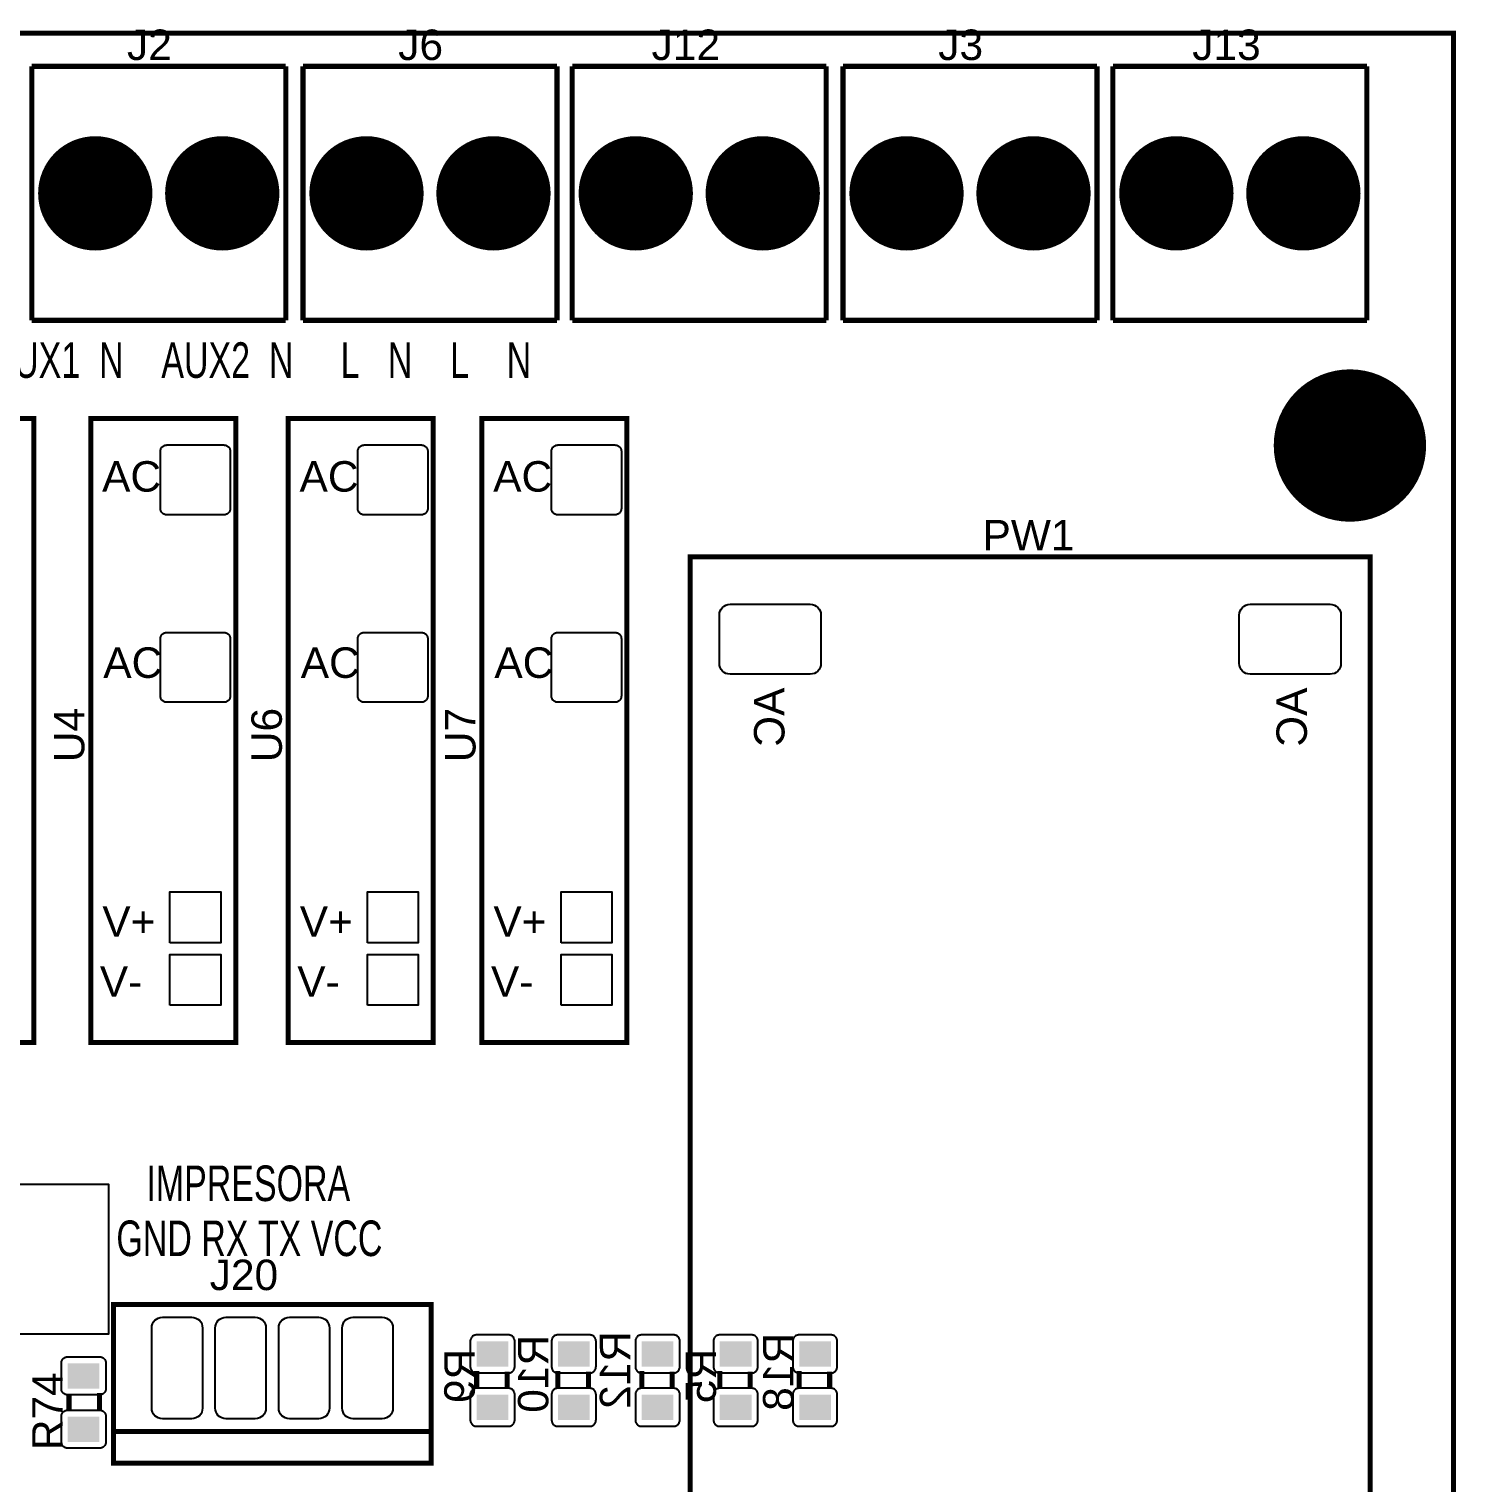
# Model space of a CAD drawing. Header units: inches. Extents: x -3.26 to 3.25, y -2.28 to 2.27.
# Drawn here: x 1.006 to 3.254, y -0.015 to 2.274 of the extents above; entities that cross this region are included whole.
import ezdxf

# ---------------------------------------------------------------- set-up
doc = ezdxf.new("R2010")
doc.units = ezdxf.units.IN
doc.layers.get('0').update_dxf_attribs({"linetype": 'CONTINUOUS'})

# ---------------------------------------------------------------- blocks, each defined once
blk = doc.blocks.new('RPAD')
blk.add_trace([(-0.5, -0.5), (-0.5, 0.5), (0.5, -0.5), (0.5, 0.5)])
blk = doc.blocks.new('EPAD')
at = {"const_width": 0.5}
blk.add_lwpolyline([(-0.25, 0, 1), (0.25, 0, 1)], format="xyb", close=True, dxfattribs=at)

msp = doc.modelspace()

# ---------------------------------------------------------------- linework, layer by layer
at = {"const_width": 0.008}
for points in [[(-3.255646, -2.275421), (3.249827, -2.275421), (3.249827, 2.267886), (-3.255646, 2.267886), (-3.255646, -2.275421)], [(-3.255646, -2.275421), (3.249827, -2.275421), (3.249827, 2.267886), (-3.255646, 2.267886), (-3.255646, -2.275421)], [(-3.255646, -2.275421), (3.249827, -2.275421), (3.249827, 2.267886), (-3.255646, 2.267886), (-3.255646, -2.275421)], [(1.010732, 2.215421), (1.010732, 1.815421)], [(1.010732, 2.215421), (1.410732, 2.215421)], [(1.010732, 2.215421), (1.010732, 1.815421)], [(1.010732, 2.215421), (1.410732, 2.215421)], [(1.010732, 2.215421), (1.010732, 1.815421)], [(1.010732, 2.215421), (1.410732, 2.215421)], [(1.410732, 2.215421), (1.410732, 1.815421)], [(1.410732, 2.215421), (1.410732, 1.815421)], [(1.410732, 2.215421), (1.410732, 1.815421)], [(1.437921, 2.215421), (1.437921, 1.815421)], [(1.437921, 2.215421), (1.837921, 2.215421)], [(1.437921, 2.215421), (1.437921, 1.815421)], [(1.437921, 2.215421), (1.837921, 2.215421)], [(1.437921, 2.215421), (1.437921, 1.815421)], [(1.437921, 2.215421), (1.837921, 2.215421)], [(1.837921, 2.215421), (1.837921, 1.815421)], [(1.837921, 2.215421), (1.837921, 1.815421)], [(1.837921, 2.215421), (1.837921, 1.815421)], [(1.862047, 2.215421), (1.862047, 1.815421)], [(1.862047, 2.215421), (2.262047, 2.215421)], [(1.862047, 2.215421), (1.862047, 1.815421)], [(1.862047, 2.215421), (2.262047, 2.215421)], [(1.862047, 2.215421), (1.862047, 1.815421)], [(1.862047, 2.215421), (2.262047, 2.215421)], [(2.262047, 2.215421), (2.262047, 1.815421)], [(2.262047, 2.215421), (2.262047, 1.815421)], [(2.262047, 2.215421), (2.262047, 1.815421)], [(2.288488, 2.215421), (2.288488, 1.815421)], [(2.288488, 2.215421), (2.688488, 2.215421)], [(2.288488, 2.215421), (2.288488, 1.815421)], [(2.288488, 2.215421), (2.688488, 2.215421)], [(2.288488, 2.215421), (2.288488, 1.815421)], [(2.288488, 2.215421), (2.688488, 2.215421)], [(2.688488, 2.215421), (2.688488, 1.815421)], [(2.688488, 2.215421), (2.688488, 1.815421)], [(2.688488, 2.215421), (2.688488, 1.815421)], [(2.713551, 2.215421), (2.713551, 1.815421)], [(2.713551, 2.215421), (3.113551, 2.215421)], [(2.713551, 2.215421), (2.713551, 1.815421)], [(2.713551, 2.215421), (3.113551, 2.215421)], [(2.713551, 2.215421), (2.713551, 1.815421)], [(2.713551, 2.215421), (3.113551, 2.215421)], [(3.113551, 2.215421), (3.113551, 1.815421)], [(3.113551, 2.215421), (3.113551, 1.815421)], [(3.113551, 2.215421), (3.113551, 1.815421)], [(1.010732, 1.815421), (1.410732, 1.815421)], [(1.010732, 1.815421), (1.410732, 1.815421)], [(1.010732, 1.815421), (1.410732, 1.815421)], [(1.437921, 1.815421), (1.837921, 1.815421)], [(1.437921, 1.815421), (1.837921, 1.815421)], [(1.437921, 1.815421), (1.837921, 1.815421)], [(1.862047, 1.815421), (2.262047, 1.815421)], [(1.862047, 1.815421), (2.262047, 1.815421)], [(1.862047, 1.815421), (2.262047, 1.815421)], [(2.288488, 1.815421), (2.688488, 1.815421)], [(2.288488, 1.815421), (2.688488, 1.815421)], [(2.288488, 1.815421), (2.688488, 1.815421)], [(2.713551, 1.815421), (3.113551, 1.815421)], [(2.713551, 1.815421), (3.113551, 1.815421)], [(2.713551, 1.815421), (3.113551, 1.815421)], [(0.785598, 0.678343), (1.013945, 0.678343), (1.013945, 1.660909), (0.785598, 1.660909), (0.785598, 0.678343)], [(0.785598, 0.678343), (1.013945, 0.678343), (1.013945, 1.660909), (0.785598, 1.660909), (0.785598, 0.678343)], [(0.785598, 0.678343), (1.013945, 0.678343), (1.013945, 1.660909), (0.785598, 1.660909), (0.785598, 0.678343)], [(1.103598, 0.678343), (1.331945, 0.678343), (1.331945, 1.660909), (1.103598, 1.660909), (1.103598, 0.678343)], [(1.103598, 0.678343), (1.331945, 0.678343), (1.331945, 1.660909), (1.103598, 1.660909), (1.103598, 0.678343)], [(1.103598, 0.678343), (1.331945, 0.678343), (1.331945, 1.660909), (1.103598, 1.660909), (1.103598, 0.678343)], [(1.414598, 0.678343), (1.642945, 0.678343), (1.642945, 1.660909), (1.414598, 1.660909), (1.414598, 0.678343)], [(1.414598, 0.678343), (1.642945, 0.678343), (1.642945, 1.660909), (1.414598, 1.660909), (1.414598, 0.678343)], [(1.414598, 0.678343), (1.642945, 0.678343), (1.642945, 1.660909), (1.414598, 1.660909), (1.414598, 0.678343)], [(1.719598, 0.678343), (1.947945, 0.678343), (1.947945, 1.660909), (1.719598, 1.660909), (1.719598, 0.678343)], [(1.719598, 0.678343), (1.947945, 0.678343), (1.947945, 1.660909), (1.719598, 1.660909), (1.719598, 0.678343)], [(1.719598, 0.678343), (1.947945, 0.678343), (1.947945, 1.660909), (1.719598, 1.660909), (1.719598, 0.678343)], [(2.047787, -0.619854), (3.118654, -0.619854), (3.118654, 1.443138), (2.047787, 1.443138), (2.047787, -0.619854)], [(2.047787, -0.619854), (3.118654, -0.619854), (3.118654, 1.443138), (2.047787, 1.443138), (2.047787, -0.619854)], [(2.047787, -0.619854), (3.118654, -0.619854), (3.118654, 1.443138), (2.047787, 1.443138), (2.047787, -0.619854)], [(1.13963, 0.015524), (1.63963, 0.015524), (1.63963, 0.265524), (1.13963, 0.265524), (1.13963, 0.015524)], [(1.13963, 0.015524), (1.63963, 0.015524), (1.63963, 0.265524), (1.13963, 0.265524), (1.13963, 0.015524)], [(1.13963, 0.015524), (1.63963, 0.015524), (1.63963, 0.265524), (1.13963, 0.265524), (1.13963, 0.015524)], [(1.711417, 0.132701), (1.711417, 0.160701)], [(1.711417, 0.132701), (1.711417, 0.160701)], [(1.711417, 0.132701), (1.711417, 0.160701)], [(1.759417, 0.132701), (1.759417, 0.159701)], [(1.759417, 0.132701), (1.759417, 0.159701)], [(1.759417, 0.132701), (1.759417, 0.159701)], [(1.839417, 0.132701), (1.839417, 0.160701)], [(1.839417, 0.132701), (1.839417, 0.160701)], [(1.839417, 0.132701), (1.839417, 0.160701)], [(1.887417, 0.132701), (1.887417, 0.159701)], [(1.887417, 0.132701), (1.887417, 0.159701)], [(1.887417, 0.132701), (1.887417, 0.159701)], [(1.971417, 0.132701), (1.971417, 0.160701)], [(1.971417, 0.132701), (1.971417, 0.160701)], [(1.971417, 0.132701), (1.971417, 0.160701)], [(2.019417, 0.132701), (2.019417, 0.159701)], [(2.019417, 0.132701), (2.019417, 0.159701)], [(2.019417, 0.132701), (2.019417, 0.159701)], [(2.094417, 0.132701), (2.094417, 0.160701)], [(2.094417, 0.132701), (2.094417, 0.160701)], [(2.094417, 0.132701), (2.094417, 0.160701)], [(2.142417, 0.132701), (2.142417, 0.159701)], [(2.142417, 0.132701), (2.142417, 0.159701)], [(2.142417, 0.132701), (2.142417, 0.159701)], [(2.219417, 0.132701), (2.219417, 0.160701)], [(2.219417, 0.132701), (2.219417, 0.160701)], [(2.219417, 0.132701), (2.219417, 0.160701)], [(2.267417, 0.132701), (2.267417, 0.159701)], [(2.267417, 0.132701), (2.267417, 0.159701)], [(2.267417, 0.132701), (2.267417, 0.159701)], [(1.06937, 0.098142), (1.06937, 0.125142)], [(1.06937, 0.098142), (1.06937, 0.125142)], [(1.06937, 0.098142), (1.06937, 0.125142)], [(1.11737, 0.098142), (1.11737, 0.126142)], [(1.11737, 0.098142), (1.11737, 0.126142)], [(1.11737, 0.098142), (1.11737, 0.126142)], [(1.63963, 0.065524), (1.13963, 0.065524)], [(1.63963, 0.065524), (1.13963, 0.065524)], [(1.63963, 0.065524), (1.13963, 0.065524)]]:
    msp.add_lwpolyline(points, dxfattribs=at)
for points in [[(1.213339, 1.519169), (1.213339, 1.609169), (1.213389, 1.610209), (1.213537, 1.611214), (1.21378, 1.612181), (1.21411, 1.613105), (1.214525, 1.613981), (1.21502, 1.614805), (1.215589, 1.615573), (1.216229, 1.616279), (1.216935, 1.616919), (1.217703, 1.617488), (1.218527, 1.617983), (1.219403, 1.618398), (1.220327, 1.618728), (1.221294, 1.61897), (1.222299, 1.619119), (1.223339, 1.619169), (1.313339, 1.619169), (1.314378, 1.619119), (1.315383, 1.61897), (1.31635, 1.618728), (1.317274, 1.618398), (1.31815, 1.617983), (1.318974, 1.617488), (1.319742, 1.616919), (1.320448, 1.616279), (1.321088, 1.615573), (1.321657, 1.614805), (1.322152, 1.613981), (1.322567, 1.613105), (1.322898, 1.612181), (1.32314, 1.611214), (1.323288, 1.610209), (1.323339, 1.609169), (1.323339, 1.519169), (1.323288, 1.51813), (1.32314, 1.517125), (1.322898, 1.516158), (1.322567, 1.515234), (1.322152, 1.514357), (1.321657, 1.513533), (1.321088, 1.512766), (1.320448, 1.51206), (1.319742, 1.51142), (1.318974, 1.51085), (1.31815, 1.510356), (1.317274, 1.509941), (1.31635, 1.50961), (1.315383, 1.509368), (1.314378, 1.50922), (1.313339, 1.509169), (1.223339, 1.509169), (1.222299, 1.50922), (1.221294, 1.509368), (1.220327, 1.50961), (1.219403, 1.509941), (1.218527, 1.510356), (1.217703, 1.51085), (1.216935, 1.51142), (1.216229, 1.51206), (1.215589, 1.512766), (1.21502, 1.513533), (1.214525, 1.514357), (1.21411, 1.515234), (1.21378, 1.516158), (1.213537, 1.517125), (1.213389, 1.51813), (1.213339, 1.519169)], [(1.524339, 1.519169), (1.524339, 1.609169), (1.524389, 1.610209), (1.524537, 1.611214), (1.52478, 1.612181), (1.52511, 1.613105), (1.525525, 1.613981), (1.52602, 1.614805), (1.526589, 1.615573), (1.527229, 1.616279), (1.527935, 1.616919), (1.528703, 1.617488), (1.529527, 1.617983), (1.530403, 1.618398), (1.531327, 1.618728), (1.532294, 1.61897), (1.533299, 1.619119), (1.534339, 1.619169), (1.624339, 1.619169), (1.625378, 1.619119), (1.626383, 1.61897), (1.62735, 1.618728), (1.628274, 1.618398), (1.62915, 1.617983), (1.629974, 1.617488), (1.630742, 1.616919), (1.631448, 1.616279), (1.632088, 1.615573), (1.632657, 1.614805), (1.633152, 1.613981), (1.633567, 1.613105), (1.633898, 1.612181), (1.63414, 1.611214), (1.634288, 1.610209), (1.634339, 1.609169), (1.634339, 1.519169), (1.634288, 1.51813), (1.63414, 1.517125), (1.633898, 1.516158), (1.633567, 1.515234), (1.633152, 1.514357), (1.632657, 1.513533), (1.632088, 1.512766), (1.631448, 1.51206), (1.630742, 1.51142), (1.629974, 1.51085), (1.62915, 1.510356), (1.628274, 1.509941), (1.62735, 1.50961), (1.626383, 1.509368), (1.625378, 1.50922), (1.624339, 1.509169), (1.534339, 1.509169), (1.533299, 1.50922), (1.532294, 1.509368), (1.531327, 1.50961), (1.530403, 1.509941), (1.529527, 1.510356), (1.528703, 1.51085), (1.527935, 1.51142), (1.527229, 1.51206), (1.526589, 1.512766), (1.52602, 1.513533), (1.525525, 1.514357), (1.52511, 1.515234), (1.52478, 1.516158), (1.524537, 1.517125), (1.524389, 1.51813), (1.524339, 1.519169)], [(1.829339, 1.519169), (1.829339, 1.609169), (1.829389, 1.610209), (1.829537, 1.611214), (1.82978, 1.612181), (1.83011, 1.613105), (1.830525, 1.613981), (1.83102, 1.614805), (1.831589, 1.615573), (1.832229, 1.616279), (1.832935, 1.616919), (1.833703, 1.617488), (1.834527, 1.617983), (1.835403, 1.618398), (1.836327, 1.618728), (1.837294, 1.61897), (1.838299, 1.619119), (1.839339, 1.619169), (1.929339, 1.619169), (1.930378, 1.619119), (1.931383, 1.61897), (1.93235, 1.618728), (1.933274, 1.618398), (1.93415, 1.617983), (1.934974, 1.617488), (1.935742, 1.616919), (1.936448, 1.616279), (1.937088, 1.615573), (1.937657, 1.614805), (1.938152, 1.613981), (1.938567, 1.613105), (1.938898, 1.612181), (1.93914, 1.611214), (1.939288, 1.610209), (1.939339, 1.609169), (1.939339, 1.519169), (1.939288, 1.51813), (1.93914, 1.517125), (1.938898, 1.516158), (1.938567, 1.515234), (1.938152, 1.514357), (1.937657, 1.513533), (1.937088, 1.512766), (1.936448, 1.51206), (1.935742, 1.51142), (1.934974, 1.51085), (1.93415, 1.510356), (1.933274, 1.509941), (1.93235, 1.50961), (1.931383, 1.509368), (1.930378, 1.50922), (1.929339, 1.509169), (1.839339, 1.509169), (1.838299, 1.50922), (1.837294, 1.509368), (1.836327, 1.50961), (1.835403, 1.509941), (1.834527, 1.510356), (1.833703, 1.51085), (1.832935, 1.51142), (1.832229, 1.51206), (1.831589, 1.512766), (1.83102, 1.513533), (1.830525, 1.514357), (1.83011, 1.515234), (1.82978, 1.516158), (1.829537, 1.517125), (1.829389, 1.51813), (1.829339, 1.519169)], [(2.093772, 1.275217), (2.093772, 1.351217), (2.09411, 1.354693), (2.095083, 1.357907), (2.096629, 1.360798), (2.098686, 1.363302), (2.101191, 1.365359), (2.104081, 1.366905), (2.107296, 1.367878), (2.110772, 1.368217), (2.236772, 1.368217), (2.240248, 1.367878), (2.243462, 1.366905), (2.246353, 1.365359), (2.248857, 1.363302), (2.250914, 1.360798), (2.25246, 1.357907), (2.253433, 1.354693), (2.253772, 1.351217), (2.253772, 1.275217), (2.253433, 1.271741), (2.25246, 1.268526), (2.250914, 1.265635), (2.248857, 1.263131), (2.246353, 1.261074), (2.243462, 1.259528), (2.240248, 1.258555), (2.236772, 1.258217), (2.110772, 1.258217), (2.107296, 1.258555), (2.104081, 1.259528), (2.101191, 1.261074), (2.098686, 1.263131), (2.096629, 1.265635), (2.095083, 1.268526), (2.09411, 1.271741), (2.093772, 1.275217)], [(2.912669, 1.275217), (2.912669, 1.351217), (2.913007, 1.354693), (2.913981, 1.357907), (2.915527, 1.360798), (2.917583, 1.363302), (2.920088, 1.365359), (2.922979, 1.366905), (2.926193, 1.367878), (2.929669, 1.368217), (3.055669, 1.368217), (3.059145, 1.367878), (3.062359, 1.366905), (3.06525, 1.365359), (3.067755, 1.363302), (3.069812, 1.360798), (3.071358, 1.357907), (3.072331, 1.354693), (3.072669, 1.351217), (3.072669, 1.275217), (3.072331, 1.271741), (3.071358, 1.268526), (3.069812, 1.265635), (3.067755, 1.263131), (3.06525, 1.261074), (3.062359, 1.259528), (3.059145, 1.258555), (3.055669, 1.258217), (2.929669, 1.258217), (2.926193, 1.258555), (2.922979, 1.259528), (2.920088, 1.261074), (2.917583, 1.263131), (2.915527, 1.265635), (2.913981, 1.268526), (2.913007, 1.271741), (2.912669, 1.275217)], [(1.213339, 1.223894), (1.213339, 1.313894), (1.213389, 1.314933), (1.213537, 1.315938), (1.21378, 1.316905), (1.21411, 1.317829), (1.214525, 1.318706), (1.21502, 1.31953), (1.215589, 1.320297), (1.216229, 1.321003), (1.216935, 1.321643), (1.217703, 1.322213), (1.218527, 1.322707), (1.219403, 1.323122), (1.220327, 1.323453), (1.221294, 1.323695), (1.222299, 1.323843), (1.223339, 1.323894), (1.313339, 1.323894), (1.314378, 1.323843), (1.315383, 1.323695), (1.31635, 1.323453), (1.317274, 1.323122), (1.31815, 1.322707), (1.318974, 1.322213), (1.319742, 1.321643), (1.320448, 1.321003), (1.321088, 1.320297), (1.321657, 1.31953), (1.322152, 1.318706), (1.322567, 1.317829), (1.322898, 1.316905), (1.32314, 1.315938), (1.323288, 1.314933), (1.323339, 1.313894), (1.323339, 1.223894), (1.323288, 1.222854), (1.32314, 1.221849), (1.322898, 1.220882), (1.322567, 1.219958), (1.322152, 1.219082), (1.321657, 1.218258), (1.321088, 1.21749), (1.320448, 1.216784), (1.319742, 1.216144), (1.318974, 1.215575), (1.31815, 1.21508), (1.317274, 1.214665), (1.31635, 1.214335), (1.315383, 1.214093), (1.314378, 1.213944), (1.313339, 1.213894), (1.223339, 1.213894), (1.222299, 1.213944), (1.221294, 1.214093), (1.220327, 1.214335), (1.219403, 1.214665), (1.218527, 1.21508), (1.217703, 1.215575), (1.216935, 1.216144), (1.216229, 1.216784), (1.215589, 1.21749), (1.21502, 1.218258), (1.214525, 1.219082), (1.21411, 1.219958), (1.21378, 1.220882), (1.213537, 1.221849), (1.213389, 1.222854), (1.213339, 1.223894)], [(1.524339, 1.223894), (1.524339, 1.313894), (1.524389, 1.314933), (1.524537, 1.315938), (1.52478, 1.316905), (1.52511, 1.317829), (1.525525, 1.318706), (1.52602, 1.31953), (1.526589, 1.320297), (1.527229, 1.321003), (1.527935, 1.321643), (1.528703, 1.322213), (1.529527, 1.322707), (1.530403, 1.323122), (1.531327, 1.323453), (1.532294, 1.323695), (1.533299, 1.323843), (1.534339, 1.323894), (1.624339, 1.323894), (1.625378, 1.323843), (1.626383, 1.323695), (1.62735, 1.323453), (1.628274, 1.323122), (1.62915, 1.322707), (1.629974, 1.322213), (1.630742, 1.321643), (1.631448, 1.321003), (1.632088, 1.320297), (1.632657, 1.31953), (1.633152, 1.318706), (1.633567, 1.317829), (1.633898, 1.316905), (1.63414, 1.315938), (1.634288, 1.314933), (1.634339, 1.313894), (1.634339, 1.223894), (1.634288, 1.222854), (1.63414, 1.221849), (1.633898, 1.220882), (1.633567, 1.219958), (1.633152, 1.219082), (1.632657, 1.218258), (1.632088, 1.21749), (1.631448, 1.216784), (1.630742, 1.216144), (1.629974, 1.215575), (1.62915, 1.21508), (1.628274, 1.214665), (1.62735, 1.214335), (1.626383, 1.214093), (1.625378, 1.213944), (1.624339, 1.213894), (1.534339, 1.213894), (1.533299, 1.213944), (1.532294, 1.214093), (1.531327, 1.214335), (1.530403, 1.214665), (1.529527, 1.21508), (1.528703, 1.215575), (1.527935, 1.216144), (1.527229, 1.216784), (1.526589, 1.21749), (1.52602, 1.218258), (1.525525, 1.219082), (1.52511, 1.219958), (1.52478, 1.220882), (1.524537, 1.221849), (1.524389, 1.222854), (1.524339, 1.223894)], [(1.829339, 1.223894), (1.829339, 1.313894), (1.829389, 1.314933), (1.829537, 1.315938), (1.82978, 1.316905), (1.83011, 1.317829), (1.830525, 1.318706), (1.83102, 1.31953), (1.831589, 1.320297), (1.832229, 1.321003), (1.832935, 1.321643), (1.833703, 1.322213), (1.834527, 1.322707), (1.835403, 1.323122), (1.836327, 1.323453), (1.837294, 1.323695), (1.838299, 1.323843), (1.839339, 1.323894), (1.929339, 1.323894), (1.930378, 1.323843), (1.931383, 1.323695), (1.93235, 1.323453), (1.933274, 1.323122), (1.93415, 1.322707), (1.934974, 1.322213), (1.935742, 1.321643), (1.936448, 1.321003), (1.937088, 1.320297), (1.937657, 1.31953), (1.938152, 1.318706), (1.938567, 1.317829), (1.938898, 1.316905), (1.93914, 1.315938), (1.939288, 1.314933), (1.939339, 1.313894), (1.939339, 1.223894), (1.939288, 1.222854), (1.93914, 1.221849), (1.938898, 1.220882), (1.938567, 1.219958), (1.938152, 1.219082), (1.937657, 1.218258), (1.937088, 1.21749), (1.936448, 1.216784), (1.935742, 1.216144), (1.934974, 1.215575), (1.93415, 1.21508), (1.933274, 1.214665), (1.93235, 1.214335), (1.931383, 1.214093), (1.930378, 1.213944), (1.929339, 1.213894), (1.839339, 1.213894), (1.838299, 1.213944), (1.837294, 1.214093), (1.836327, 1.214335), (1.835403, 1.214665), (1.834527, 1.21508), (1.833703, 1.215575), (1.832935, 1.216144), (1.832229, 1.216784), (1.831589, 1.21749), (1.83102, 1.218258), (1.830525, 1.219082), (1.83011, 1.219958), (1.82978, 1.220882), (1.829537, 1.221849), (1.829389, 1.222854), (1.829339, 1.223894)], [(1.228339, 0.835193), (1.228339, 0.915193), (1.308339, 0.915193), (1.308339, 0.835193), (1.228339, 0.835193)], [(1.539339, 0.835193), (1.539339, 0.915193), (1.619339, 0.915193), (1.619339, 0.835193), (1.539339, 0.835193)], [(1.844339, 0.835193), (1.844339, 0.915193), (1.924339, 0.915193), (1.924339, 0.835193), (1.844339, 0.835193)], [(1.228339, 0.736768), (1.228339, 0.816768), (1.308339, 0.816768), (1.308339, 0.736768), (1.228339, 0.736768)], [(1.539339, 0.736768), (1.539339, 0.816768), (1.619339, 0.816768), (1.619339, 0.736768), (1.539339, 0.736768)], [(1.844339, 0.736768), (1.844339, 0.816768), (1.924339, 0.816768), (1.924339, 0.736768), (1.844339, 0.736768)], [(1.26263, 0.085524), (1.21663, 0.085524), (1.213154, 0.085862), (1.20994, 0.086835), (1.207049, 0.088381), (1.204544, 0.090438), (1.202487, 0.092943), (1.200941, 0.095833), (1.199968, 0.099048), (1.19963, 0.102524), (1.19963, 0.228524), (1.199968, 0.232), (1.200941, 0.235214), (1.202487, 0.238105), (1.204544, 0.240609), (1.207049, 0.242666), (1.20994, 0.244212), (1.213154, 0.245185), (1.21663, 0.245524), (1.26263, 0.245524), (1.266106, 0.245185), (1.26932, 0.244212), (1.272211, 0.242666), (1.274716, 0.240609), (1.276772, 0.238105), (1.278319, 0.235214), (1.279292, 0.232), (1.27963, 0.228524), (1.27963, 0.102524), (1.279292, 0.099048), (1.278319, 0.095833), (1.276772, 0.092943), (1.274716, 0.090438), (1.272211, 0.088381), (1.26932, 0.086835), (1.266106, 0.085862), (1.26263, 0.085524)], [(1.36263, 0.085524), (1.31663, 0.085524), (1.313154, 0.085862), (1.30994, 0.086835), (1.307049, 0.088381), (1.304544, 0.090438), (1.302487, 0.092943), (1.300941, 0.095833), (1.299968, 0.099048), (1.29963, 0.102524), (1.29963, 0.228524), (1.299968, 0.232), (1.300941, 0.235214), (1.302487, 0.238105), (1.304544, 0.240609), (1.307049, 0.242666), (1.30994, 0.244212), (1.313154, 0.245185), (1.31663, 0.245524), (1.36263, 0.245524), (1.366106, 0.245185), (1.36932, 0.244212), (1.372211, 0.242666), (1.374716, 0.240609), (1.376772, 0.238105), (1.378319, 0.235214), (1.379292, 0.232), (1.37963, 0.228524), (1.37963, 0.102524), (1.379292, 0.099048), (1.378319, 0.095833), (1.376772, 0.092943), (1.374716, 0.090438), (1.372211, 0.088381), (1.36932, 0.086835), (1.366106, 0.085862), (1.36263, 0.085524)], [(1.46263, 0.085524), (1.41663, 0.085524), (1.413154, 0.085862), (1.40994, 0.086835), (1.407049, 0.088381), (1.404544, 0.090438), (1.402487, 0.092943), (1.400941, 0.095833), (1.399968, 0.099048), (1.39963, 0.102524), (1.39963, 0.228524), (1.399968, 0.232), (1.400941, 0.235214), (1.402487, 0.238105), (1.404544, 0.240609), (1.407049, 0.242666), (1.40994, 0.244212), (1.413154, 0.245185), (1.41663, 0.245524), (1.46263, 0.245524), (1.466106, 0.245185), (1.46932, 0.244212), (1.472211, 0.242666), (1.474716, 0.240609), (1.476772, 0.238105), (1.478319, 0.235214), (1.479292, 0.232), (1.47963, 0.228524), (1.47963, 0.102524), (1.479292, 0.099048), (1.478319, 0.095833), (1.476772, 0.092943), (1.474716, 0.090438), (1.472211, 0.088381), (1.46932, 0.086835), (1.466106, 0.085862), (1.46263, 0.085524)], [(1.56263, 0.085524), (1.51663, 0.085524), (1.513154, 0.085862), (1.50994, 0.086835), (1.507049, 0.088381), (1.504544, 0.090438), (1.502487, 0.092943), (1.500941, 0.095833), (1.499968, 0.099048), (1.49963, 0.102524), (1.49963, 0.228524), (1.499968, 0.232), (1.500941, 0.235214), (1.502487, 0.238105), (1.504544, 0.240609), (1.507049, 0.242666), (1.50994, 0.244212), (1.513154, 0.245185), (1.51663, 0.245524), (1.56263, 0.245524), (1.566106, 0.245185), (1.56932, 0.244212), (1.572211, 0.242666), (1.574716, 0.240609), (1.576772, 0.238105), (1.578319, 0.235214), (1.579292, 0.232), (1.57963, 0.228524), (1.57963, 0.102524), (1.579292, 0.099048), (1.578319, 0.095833), (1.576772, 0.092943), (1.574716, 0.090438), (1.572211, 0.088381), (1.56932, 0.086835), (1.566106, 0.085862), (1.56263, 0.085524)], [(1.771417, 0.167701), (1.771417, 0.207701), (1.771367, 0.20874), (1.771219, 0.209745), (1.770976, 0.210712), (1.770646, 0.211636), (1.770231, 0.212513), (1.769736, 0.213337), (1.769167, 0.214104), (1.768527, 0.21481), (1.76782, 0.21545), (1.767053, 0.21602), (1.766229, 0.216514), (1.765353, 0.216929), (1.764429, 0.21726), (1.763462, 0.217502), (1.762457, 0.21765), (1.761417, 0.217701), (1.711417, 0.217701), (1.710378, 0.21765), (1.709373, 0.217502), (1.708406, 0.21726), (1.707482, 0.216929), (1.706606, 0.216514), (1.705781, 0.21602), (1.705014, 0.21545), (1.704308, 0.21481), (1.703668, 0.214104), (1.703098, 0.213337), (1.702604, 0.212513), (1.702189, 0.211636), (1.701858, 0.210712), (1.701616, 0.209745), (1.701468, 0.20874), (1.701417, 0.207701), (1.701417, 0.167701), (1.701468, 0.166661), (1.701616, 0.165656), (1.701858, 0.164689), (1.702189, 0.163765), (1.702604, 0.162889), (1.703098, 0.162065), (1.703668, 0.161297), (1.704308, 0.160591), (1.705014, 0.159951), (1.705781, 0.159382), (1.706606, 0.158887), (1.707482, 0.158472), (1.708406, 0.158142), (1.709373, 0.1579), (1.710378, 0.157751), (1.711417, 0.157701), (1.761417, 0.157701), (1.762457, 0.157751), (1.763462, 0.1579), (1.764429, 0.158142), (1.765353, 0.158472), (1.766229, 0.158887), (1.767053, 0.159382), (1.76782, 0.159951), (1.768527, 0.160591), (1.769167, 0.161297), (1.769736, 0.162065), (1.770231, 0.162889), (1.770646, 0.163765), (1.770976, 0.164689), (1.771219, 0.165656), (1.771367, 0.166661), (1.771417, 0.167701)], [(1.899417, 0.167701), (1.899417, 0.207701), (1.899367, 0.20874), (1.899219, 0.209745), (1.898976, 0.210712), (1.898646, 0.211636), (1.898231, 0.212513), (1.897736, 0.213337), (1.897167, 0.214104), (1.896527, 0.21481), (1.89582, 0.21545), (1.895053, 0.21602), (1.894229, 0.216514), (1.893353, 0.216929), (1.892429, 0.21726), (1.891462, 0.217502), (1.890457, 0.21765), (1.889417, 0.217701), (1.839417, 0.217701), (1.838378, 0.21765), (1.837373, 0.217502), (1.836406, 0.21726), (1.835482, 0.216929), (1.834606, 0.216514), (1.833781, 0.21602), (1.833014, 0.21545), (1.832308, 0.21481), (1.831668, 0.214104), (1.831098, 0.213337), (1.830604, 0.212513), (1.830189, 0.211636), (1.829858, 0.210712), (1.829616, 0.209745), (1.829468, 0.20874), (1.829417, 0.207701), (1.829417, 0.167701), (1.829468, 0.166661), (1.829616, 0.165656), (1.829858, 0.164689), (1.830189, 0.163765), (1.830604, 0.162889), (1.831098, 0.162065), (1.831668, 0.161297), (1.832308, 0.160591), (1.833014, 0.159951), (1.833781, 0.159382), (1.834606, 0.158887), (1.835482, 0.158472), (1.836406, 0.158142), (1.837373, 0.1579), (1.838378, 0.157751), (1.839417, 0.157701), (1.889417, 0.157701), (1.890457, 0.157751), (1.891462, 0.1579), (1.892429, 0.158142), (1.893353, 0.158472), (1.894229, 0.158887), (1.895053, 0.159382), (1.89582, 0.159951), (1.896527, 0.160591), (1.897167, 0.161297), (1.897736, 0.162065), (1.898231, 0.162889), (1.898646, 0.163765), (1.898976, 0.164689), (1.899219, 0.165656), (1.899367, 0.166661), (1.899417, 0.167701)], [(2.031417, 0.167701), (2.031417, 0.207701), (2.031367, 0.20874), (2.031219, 0.209745), (2.030976, 0.210712), (2.030646, 0.211636), (2.030231, 0.212513), (2.029736, 0.213337), (2.029167, 0.214104), (2.028527, 0.21481), (2.02782, 0.21545), (2.027053, 0.21602), (2.026229, 0.216514), (2.025353, 0.216929), (2.024429, 0.21726), (2.023462, 0.217502), (2.022457, 0.21765), (2.021417, 0.217701), (1.971417, 0.217701), (1.970378, 0.21765), (1.969373, 0.217502), (1.968406, 0.21726), (1.967482, 0.216929), (1.966606, 0.216514), (1.965781, 0.21602), (1.965014, 0.21545), (1.964308, 0.21481), (1.963668, 0.214104), (1.963098, 0.213337), (1.962604, 0.212513), (1.962189, 0.211636), (1.961858, 0.210712), (1.961616, 0.209745), (1.961468, 0.20874), (1.961417, 0.207701), (1.961417, 0.167701), (1.961468, 0.166661), (1.961616, 0.165656), (1.961858, 0.164689), (1.962189, 0.163765), (1.962604, 0.162889), (1.963098, 0.162065), (1.963668, 0.161297), (1.964308, 0.160591), (1.965014, 0.159951), (1.965781, 0.159382), (1.966606, 0.158887), (1.967482, 0.158472), (1.968406, 0.158142), (1.969373, 0.1579), (1.970378, 0.157751), (1.971417, 0.157701), (2.021417, 0.157701), (2.022457, 0.157751), (2.023462, 0.1579), (2.024429, 0.158142), (2.025353, 0.158472), (2.026229, 0.158887), (2.027053, 0.159382), (2.02782, 0.159951), (2.028527, 0.160591), (2.029167, 0.161297), (2.029736, 0.162065), (2.030231, 0.162889), (2.030646, 0.163765), (2.030976, 0.164689), (2.031219, 0.165656), (2.031367, 0.166661), (2.031417, 0.167701)], [(2.154417, 0.167701), (2.154417, 0.207701), (2.154367, 0.20874), (2.154219, 0.209745), (2.153976, 0.210712), (2.153646, 0.211636), (2.153231, 0.212513), (2.152736, 0.213337), (2.152167, 0.214104), (2.151527, 0.21481), (2.15082, 0.21545), (2.150053, 0.21602), (2.149229, 0.216514), (2.148353, 0.216929), (2.147429, 0.21726), (2.146462, 0.217502), (2.145457, 0.21765), (2.144417, 0.217701), (2.094417, 0.217701), (2.093378, 0.21765), (2.092373, 0.217502), (2.091406, 0.21726), (2.090482, 0.216929), (2.089606, 0.216514), (2.088781, 0.21602), (2.088014, 0.21545), (2.087308, 0.21481), (2.086668, 0.214104), (2.086098, 0.213337), (2.085604, 0.212513), (2.085189, 0.211636), (2.084858, 0.210712), (2.084616, 0.209745), (2.084468, 0.20874), (2.084417, 0.207701), (2.084417, 0.167701), (2.084468, 0.166661), (2.084616, 0.165656), (2.084858, 0.164689), (2.085189, 0.163765), (2.085604, 0.162889), (2.086098, 0.162065), (2.086668, 0.161297), (2.087308, 0.160591), (2.088014, 0.159951), (2.088781, 0.159382), (2.089606, 0.158887), (2.090482, 0.158472), (2.091406, 0.158142), (2.092373, 0.1579), (2.093378, 0.157751), (2.094417, 0.157701), (2.144417, 0.157701), (2.145457, 0.157751), (2.146462, 0.1579), (2.147429, 0.158142), (2.148353, 0.158472), (2.149229, 0.158887), (2.150053, 0.159382), (2.15082, 0.159951), (2.151527, 0.160591), (2.152167, 0.161297), (2.152736, 0.162065), (2.153231, 0.162889), (2.153646, 0.163765), (2.153976, 0.164689), (2.154219, 0.165656), (2.154367, 0.166661), (2.154417, 0.167701)], [(2.279417, 0.167701), (2.279417, 0.207701), (2.279367, 0.20874), (2.279219, 0.209745), (2.278976, 0.210712), (2.278646, 0.211636), (2.278231, 0.212513), (2.277736, 0.213337), (2.277167, 0.214104), (2.276527, 0.21481), (2.27582, 0.21545), (2.275053, 0.21602), (2.274229, 0.216514), (2.273353, 0.216929), (2.272429, 0.21726), (2.271462, 0.217502), (2.270457, 0.21765), (2.269417, 0.217701), (2.219417, 0.217701), (2.218378, 0.21765), (2.217373, 0.217502), (2.216406, 0.21726), (2.215482, 0.216929), (2.214606, 0.216514), (2.213781, 0.21602), (2.213014, 0.21545), (2.212308, 0.21481), (2.211668, 0.214104), (2.211098, 0.213337), (2.210604, 0.212513), (2.210189, 0.211636), (2.209858, 0.210712), (2.209616, 0.209745), (2.209468, 0.20874), (2.209417, 0.207701), (2.209417, 0.167701), (2.209468, 0.166661), (2.209616, 0.165656), (2.209858, 0.164689), (2.210189, 0.163765), (2.210604, 0.162889), (2.211098, 0.162065), (2.211668, 0.161297), (2.212308, 0.160591), (2.213014, 0.159951), (2.213781, 0.159382), (2.214606, 0.158887), (2.215482, 0.158472), (2.216406, 0.158142), (2.217373, 0.1579), (2.218378, 0.157751), (2.219417, 0.157701), (2.269417, 0.157701), (2.270457, 0.157751), (2.271462, 0.1579), (2.272429, 0.158142), (2.273353, 0.158472), (2.274229, 0.158887), (2.275053, 0.159382), (2.27582, 0.159951), (2.276527, 0.160591), (2.277167, 0.161297), (2.277736, 0.162065), (2.278231, 0.162889), (2.278646, 0.163765), (2.278976, 0.164689), (2.279219, 0.165656), (2.279367, 0.166661), (2.279417, 0.167701)], [(1.05737, 0.133142), (1.05737, 0.173142), (1.05742, 0.174181), (1.057569, 0.175186), (1.057811, 0.176153), (1.058142, 0.177077), (1.058556, 0.177954), (1.059051, 0.178778), (1.05962, 0.179545), (1.060261, 0.180251), (1.060967, 0.180891), (1.061734, 0.181461), (1.062558, 0.181955), (1.063435, 0.18237), (1.064359, 0.182701), (1.065326, 0.182943), (1.066331, 0.183091), (1.06737, 0.183142), (1.11737, 0.183142), (1.118409, 0.183091), (1.119415, 0.182943), (1.120381, 0.182701), (1.121306, 0.18237), (1.122182, 0.181955), (1.123006, 0.181461), (1.123773, 0.180891), (1.12448, 0.180251), (1.12512, 0.179545), (1.125689, 0.178778), (1.126184, 0.177954), (1.126598, 0.177077), (1.126929, 0.176153), (1.127171, 0.175186), (1.12732, 0.174181), (1.12737, 0.173142), (1.12737, 0.133142), (1.12732, 0.132102), (1.127171, 0.131097), (1.126929, 0.13013), (1.126598, 0.129206), (1.126184, 0.12833), (1.125689, 0.127506), (1.12512, 0.126738), (1.12448, 0.126032), (1.123773, 0.125392), (1.123006, 0.124823), (1.122182, 0.124328), (1.121306, 0.123913), (1.120381, 0.123583), (1.119415, 0.123341), (1.118409, 0.123192), (1.11737, 0.123142), (1.06737, 0.123142), (1.066331, 0.123192), (1.065326, 0.123341), (1.064359, 0.123583), (1.063435, 0.123913), (1.062558, 0.124328), (1.061734, 0.124823), (1.060967, 0.125392), (1.060261, 0.126032), (1.05962, 0.126738), (1.059051, 0.127506), (1.058556, 0.12833), (1.058142, 0.129206), (1.057811, 0.13013), (1.057569, 0.131097), (1.05742, 0.132102), (1.05737, 0.133142)], [(1.771417, 0.083701), (1.771417, 0.123701), (1.771367, 0.12474), (1.771219, 0.125745), (1.770976, 0.126712), (1.770646, 0.127636), (1.770231, 0.128513), (1.769736, 0.129337), (1.769167, 0.130104), (1.768527, 0.13081), (1.76782, 0.13145), (1.767053, 0.13202), (1.766229, 0.132514), (1.765353, 0.132929), (1.764429, 0.13326), (1.763462, 0.133502), (1.762457, 0.13365), (1.761417, 0.133701), (1.711417, 0.133701), (1.710378, 0.13365), (1.709373, 0.133502), (1.708406, 0.13326), (1.707482, 0.132929), (1.706606, 0.132514), (1.705781, 0.13202), (1.705014, 0.13145), (1.704308, 0.13081), (1.703668, 0.130104), (1.703098, 0.129337), (1.702604, 0.128513), (1.702189, 0.127636), (1.701858, 0.126712), (1.701616, 0.125745), (1.701468, 0.12474), (1.701417, 0.123701), (1.701417, 0.083701), (1.701468, 0.082661), (1.701616, 0.081656), (1.701858, 0.080689), (1.702189, 0.079765), (1.702604, 0.078889), (1.703098, 0.078065), (1.703668, 0.077297), (1.704308, 0.076591), (1.705014, 0.075951), (1.705781, 0.075382), (1.706606, 0.074887), (1.707482, 0.074472), (1.708406, 0.074142), (1.709373, 0.0739), (1.710378, 0.073751), (1.711417, 0.073701), (1.761417, 0.073701), (1.762457, 0.073751), (1.763462, 0.0739), (1.764429, 0.074142), (1.765353, 0.074472), (1.766229, 0.074887), (1.767053, 0.075382), (1.76782, 0.075951), (1.768527, 0.076591), (1.769167, 0.077297), (1.769736, 0.078065), (1.770231, 0.078889), (1.770646, 0.079765), (1.770976, 0.080689), (1.771219, 0.081656), (1.771367, 0.082661), (1.771417, 0.083701)], [(1.899417, 0.083701), (1.899417, 0.123701), (1.899367, 0.12474), (1.899219, 0.125745), (1.898976, 0.126712), (1.898646, 0.127636), (1.898231, 0.128513), (1.897736, 0.129337), (1.897167, 0.130104), (1.896527, 0.13081), (1.89582, 0.13145), (1.895053, 0.13202), (1.894229, 0.132514), (1.893353, 0.132929), (1.892429, 0.13326), (1.891462, 0.133502), (1.890457, 0.13365), (1.889417, 0.133701), (1.839417, 0.133701), (1.838378, 0.13365), (1.837373, 0.133502), (1.836406, 0.13326), (1.835482, 0.132929), (1.834606, 0.132514), (1.833781, 0.13202), (1.833014, 0.13145), (1.832308, 0.13081), (1.831668, 0.130104), (1.831098, 0.129337), (1.830604, 0.128513), (1.830189, 0.127636), (1.829858, 0.126712), (1.829616, 0.125745), (1.829468, 0.12474), (1.829417, 0.123701), (1.829417, 0.083701), (1.829468, 0.082661), (1.829616, 0.081656), (1.829858, 0.080689), (1.830189, 0.079765), (1.830604, 0.078889), (1.831098, 0.078065), (1.831668, 0.077297), (1.832308, 0.076591), (1.833014, 0.075951), (1.833781, 0.075382), (1.834606, 0.074887), (1.835482, 0.074472), (1.836406, 0.074142), (1.837373, 0.0739), (1.838378, 0.073751), (1.839417, 0.073701), (1.889417, 0.073701), (1.890457, 0.073751), (1.891462, 0.0739), (1.892429, 0.074142), (1.893353, 0.074472), (1.894229, 0.074887), (1.895053, 0.075382), (1.89582, 0.075951), (1.896527, 0.076591), (1.897167, 0.077297), (1.897736, 0.078065), (1.898231, 0.078889), (1.898646, 0.079765), (1.898976, 0.080689), (1.899219, 0.081656), (1.899367, 0.082661), (1.899417, 0.083701)], [(2.031417, 0.083701), (2.031417, 0.123701), (2.031367, 0.12474), (2.031219, 0.125745), (2.030976, 0.126712), (2.030646, 0.127636), (2.030231, 0.128513), (2.029736, 0.129337), (2.029167, 0.130104), (2.028527, 0.13081), (2.02782, 0.13145), (2.027053, 0.13202), (2.026229, 0.132514), (2.025353, 0.132929), (2.024429, 0.13326), (2.023462, 0.133502), (2.022457, 0.13365), (2.021417, 0.133701), (1.971417, 0.133701), (1.970378, 0.13365), (1.969373, 0.133502), (1.968406, 0.13326), (1.967482, 0.132929), (1.966606, 0.132514), (1.965781, 0.13202), (1.965014, 0.13145), (1.964308, 0.13081), (1.963668, 0.130104), (1.963098, 0.129337), (1.962604, 0.128513), (1.962189, 0.127636), (1.961858, 0.126712), (1.961616, 0.125745), (1.961468, 0.12474), (1.961417, 0.123701), (1.961417, 0.083701), (1.961468, 0.082661), (1.961616, 0.081656), (1.961858, 0.080689), (1.962189, 0.079765), (1.962604, 0.078889), (1.963098, 0.078065), (1.963668, 0.077297), (1.964308, 0.076591), (1.965014, 0.075951), (1.965781, 0.075382), (1.966606, 0.074887), (1.967482, 0.074472), (1.968406, 0.074142), (1.969373, 0.0739), (1.970378, 0.073751), (1.971417, 0.073701), (2.021417, 0.073701), (2.022457, 0.073751), (2.023462, 0.0739), (2.024429, 0.074142), (2.025353, 0.074472), (2.026229, 0.074887), (2.027053, 0.075382), (2.02782, 0.075951), (2.028527, 0.076591), (2.029167, 0.077297), (2.029736, 0.078065), (2.030231, 0.078889), (2.030646, 0.079765), (2.030976, 0.080689), (2.031219, 0.081656), (2.031367, 0.082661), (2.031417, 0.083701)], [(2.154417, 0.083701), (2.154417, 0.123701), (2.154367, 0.12474), (2.154219, 0.125745), (2.153976, 0.126712), (2.153646, 0.127636), (2.153231, 0.128513), (2.152736, 0.129337), (2.152167, 0.130104), (2.151527, 0.13081), (2.15082, 0.13145), (2.150053, 0.13202), (2.149229, 0.132514), (2.148353, 0.132929), (2.147429, 0.13326), (2.146462, 0.133502), (2.145457, 0.13365), (2.144417, 0.133701), (2.094417, 0.133701), (2.093378, 0.13365), (2.092373, 0.133502), (2.091406, 0.13326), (2.090482, 0.132929), (2.089606, 0.132514), (2.088781, 0.13202), (2.088014, 0.13145), (2.087308, 0.13081), (2.086668, 0.130104), (2.086098, 0.129337), (2.085604, 0.128513), (2.085189, 0.127636), (2.084858, 0.126712), (2.084616, 0.125745), (2.084468, 0.12474), (2.084417, 0.123701), (2.084417, 0.083701), (2.084468, 0.082661), (2.084616, 0.081656), (2.084858, 0.080689), (2.085189, 0.079765), (2.085604, 0.078889), (2.086098, 0.078065), (2.086668, 0.077297), (2.087308, 0.076591), (2.088014, 0.075951), (2.088781, 0.075382), (2.089606, 0.074887), (2.090482, 0.074472), (2.091406, 0.074142), (2.092373, 0.0739), (2.093378, 0.073751), (2.094417, 0.073701), (2.144417, 0.073701), (2.145457, 0.073751), (2.146462, 0.0739), (2.147429, 0.074142), (2.148353, 0.074472), (2.149229, 0.074887), (2.150053, 0.075382), (2.15082, 0.075951), (2.151527, 0.076591), (2.152167, 0.077297), (2.152736, 0.078065), (2.153231, 0.078889), (2.153646, 0.079765), (2.153976, 0.080689), (2.154219, 0.081656), (2.154367, 0.082661), (2.154417, 0.083701)], [(2.279417, 0.083701), (2.279417, 0.123701), (2.279367, 0.12474), (2.279219, 0.125745), (2.278976, 0.126712), (2.278646, 0.127636), (2.278231, 0.128513), (2.277736, 0.129337), (2.277167, 0.130104), (2.276527, 0.13081), (2.27582, 0.13145), (2.275053, 0.13202), (2.274229, 0.132514), (2.273353, 0.132929), (2.272429, 0.13326), (2.271462, 0.133502), (2.270457, 0.13365), (2.269417, 0.133701), (2.219417, 0.133701), (2.218378, 0.13365), (2.217373, 0.133502), (2.216406, 0.13326), (2.215482, 0.132929), (2.214606, 0.132514), (2.213781, 0.13202), (2.213014, 0.13145), (2.212308, 0.13081), (2.211668, 0.130104), (2.211098, 0.129337), (2.210604, 0.128513), (2.210189, 0.127636), (2.209858, 0.126712), (2.209616, 0.125745), (2.209468, 0.12474), (2.209417, 0.123701), (2.209417, 0.083701), (2.209468, 0.082661), (2.209616, 0.081656), (2.209858, 0.080689), (2.210189, 0.079765), (2.210604, 0.078889), (2.211098, 0.078065), (2.211668, 0.077297), (2.212308, 0.076591), (2.213014, 0.075951), (2.213781, 0.075382), (2.214606, 0.074887), (2.215482, 0.074472), (2.216406, 0.074142), (2.217373, 0.0739), (2.218378, 0.073751), (2.219417, 0.073701), (2.269417, 0.073701), (2.270457, 0.073751), (2.271462, 0.0739), (2.272429, 0.074142), (2.273353, 0.074472), (2.274229, 0.074887), (2.275053, 0.075382), (2.27582, 0.075951), (2.276527, 0.076591), (2.277167, 0.077297), (2.277736, 0.078065), (2.278231, 0.078889), (2.278646, 0.079765), (2.278976, 0.080689), (2.279219, 0.081656), (2.279367, 0.082661), (2.279417, 0.083701)], [(1.05737, 0.049142), (1.05737, 0.089142), (1.05742, 0.090181), (1.057569, 0.091186), (1.057811, 0.092153), (1.058142, 0.093077), (1.058556, 0.093954), (1.059051, 0.094778), (1.05962, 0.095545), (1.060261, 0.096251), (1.060967, 0.096891), (1.061734, 0.097461), (1.062558, 0.097955), (1.063435, 0.09837), (1.064359, 0.098701), (1.065326, 0.098943), (1.066331, 0.099091), (1.06737, 0.099142), (1.11737, 0.099142), (1.118409, 0.099091), (1.119415, 0.098943), (1.120381, 0.098701), (1.121306, 0.09837), (1.122182, 0.097955), (1.123006, 0.097461), (1.123773, 0.096891), (1.12448, 0.096251), (1.12512, 0.095545), (1.125689, 0.094778), (1.126184, 0.093954), (1.126598, 0.093077), (1.126929, 0.092153), (1.127171, 0.091186), (1.12732, 0.090181), (1.12737, 0.089142), (1.12737, 0.049142), (1.12732, 0.048102), (1.127171, 0.047097), (1.126929, 0.04613), (1.126598, 0.045206), (1.126184, 0.04433), (1.125689, 0.043506), (1.12512, 0.042738), (1.12448, 0.042032), (1.123773, 0.041392), (1.123006, 0.040823), (1.122182, 0.040328), (1.121306, 0.039913), (1.120381, 0.039583), (1.119415, 0.039341), (1.118409, 0.039192), (1.11737, 0.039142), (1.06737, 0.039142), (1.066331, 0.039192), (1.065326, 0.039341), (1.064359, 0.039583), (1.063435, 0.039913), (1.062558, 0.040328), (1.061734, 0.040823), (1.060967, 0.041392), (1.060261, 0.042032), (1.05962, 0.042738), (1.059051, 0.043506), (1.058556, 0.04433), (1.058142, 0.045206), (1.057811, 0.04613), (1.057569, 0.047097), (1.05742, 0.048102), (1.05737, 0.049142)]]:
    msp.add_lwpolyline(points, close=True)
msp.add_lwpolyline([(-0.742102, 0.219201), (1.132082, 0.219201), (1.132082, 0.454634), (-0.742102, 0.454634), (-0.742102, 0.219201)])

# ---------------------------------------------------------------- block references
for p, xscale, yscale in [((1.110732, 2.015421), 0.18, 0.18), ((1.310732, 2.015421), 0.18, 0.18), ((1.537921, 2.015421), 0.18, 0.18), ((1.737921, 2.015421), 0.18, 0.18), ((1.962047, 2.015421), 0.18, 0.18), ((2.162047, 2.015421), 0.18, 0.18), ((2.388488, 2.015421), 0.18, 0.18), ((2.588488, 2.015421), 0.18, 0.18), ((2.813551, 2.015421), 0.18, 0.18), ((3.013551, 2.015421), 0.18, 0.18), ((3.086874, 1.61828), 0.24, 0.24)]:
    msp.add_blockref('EPAD', p, dxfattribs=dict(xscale=xscale, yscale=yscale))
at = {"xscale": 0.04, "yscale": 0.05}
for p, rotation in [((1.736417, 0.187701), -90), ((1.864417, 0.187701), -90), ((1.996417, 0.187701), -90), ((2.119417, 0.187701), -90), ((2.244417, 0.187701), -90), ((1.09237, 0.153142), 90), ((1.736417, 0.103701), -90), ((1.864417, 0.103701), -90), ((1.996417, 0.103701), -90), ((2.119417, 0.103701), -90), ((2.244417, 0.103701), -90), ((1.09237, 0.069142), 90)]:
    msp.add_blockref('RPAD', p, dxfattribs=dict(at, rotation=rotation))

# ---------------------------------------------------------------- texts
for s, height, width, p in [('J2', 0.048, 1.041667, (1.160732, 2.225421)), ('J2', 0.048, 1.041667, (1.160732, 2.225421)), ('J2', 0.048, 1.041667, (1.160732, 2.225421)), ('J6', 0.048, 1.041667, (1.587921, 2.225421)), ('J6', 0.048, 1.041667, (1.587921, 2.225421)), ('J6', 0.048, 1.041667, (1.587921, 2.225421)), ('J12', 0.048, 1.041667, (1.987047, 2.225421)), ('J12', 0.048, 1.041667, (1.987047, 2.225421)), ('J12', 0.048, 1.041667, (1.987047, 2.225421)), ('J3', 0.048, 1.041667, (2.438488, 2.225421)), ('J3', 0.048, 1.041667, (2.438488, 2.225421)), ('J3', 0.048, 1.041667, (2.438488, 2.225421)), ('J13', 0.048, 1.041667, (2.838551, 2.225421)), ('J13', 0.048, 1.041667, (2.838551, 2.225421)), ('J13', 0.048, 1.041667, (2.838551, 2.225421)), ('EV1   N   EV2   N   EV3   N    AUX1  N    AUX2  N     L   N    L    N', 0.056, 0.714286, (0.245717, 1.724839)), ('EV1   N   EV2   N   EV3   N    AUX1  N    AUX2  N     L   N    L    N', 0.056, 0.714286, (0.245717, 1.724839)), ('EV1   N   EV2   N   EV3   N    AUX1  N    AUX2  N     L   N    L    N', 0.056, 0.714286, (0.245717, 1.724839)), ('AC', 0.048, 1.041667, (1.121488, 1.545673)), ('AC', 0.048, 1.041667, (1.121488, 1.545673)), ('AC', 0.048, 1.041667, (1.121488, 1.545673)), ('AC', 0.048, 1.041667, (1.432488, 1.545673)), ('AC', 0.048, 1.041667, (1.432488, 1.545673)), ('AC', 0.048, 1.041667, (1.432488, 1.545673)), ('AC', 0.048, 1.041667, (1.737488, 1.545673)), ('AC', 0.048, 1.041667, (1.737488, 1.545673)), ('AC', 0.048, 1.041667, (1.737488, 1.545673)), ('PW1', 0.048, 1.041667, (2.50822, 1.453138)), ('PW1', 0.048, 1.041667, (2.50822, 1.453138)), ('PW1', 0.048, 1.041667, (2.50822, 1.453138)), ('AC', 0.048, 1.041667, (1.123362, 1.252398)), ('AC', 0.048, 1.041667, (1.123362, 1.252398)), ('AC', 0.048, 1.041667, (1.123362, 1.252398)), ('AC', 0.048, 1.041667, (1.434362, 1.252398)), ('AC', 0.048, 1.041667, (1.434362, 1.252398)), ('AC', 0.048, 1.041667, (1.434362, 1.252398)), ('AC', 0.048, 1.041667, (1.739362, 1.252398)), ('AC', 0.048, 1.041667, (1.739362, 1.252398)), ('AC', 0.048, 1.041667, (1.739362, 1.252398)), ('V+', 0.048, 1.041667, (1.121866, 0.844697)), ('V+', 0.048, 1.041667, (1.121866, 0.844697)), ('V+', 0.048, 1.041667, (1.121866, 0.844697)), ('V+', 0.048, 1.041667, (1.432866, 0.844697)), ('V+', 0.048, 1.041667, (1.432866, 0.844697)), ('V+', 0.048, 1.041667, (1.432866, 0.844697)), ('V+', 0.048, 1.041667, (1.737866, 0.844697)), ('V+', 0.048, 1.041667, (1.737866, 0.844697)), ('V+', 0.048, 1.041667, (1.737866, 0.844697)), ('V-', 0.048, 1.041667, (1.117929, 0.750209)), ('V-', 0.048, 1.041667, (1.117929, 0.750209)), ('V-', 0.048, 1.041667, (1.117929, 0.750209)), ('V-', 0.048, 1.041667, (1.428929, 0.750209)), ('V-', 0.048, 1.041667, (1.428929, 0.750209)), ('V-', 0.048, 1.041667, (1.428929, 0.750209)), ('V-', 0.048, 1.041667, (1.733929, 0.750209)), ('V-', 0.048, 1.041667, (1.733929, 0.750209)), ('V-', 0.048, 1.041667, (1.733929, 0.750209)), ('IMPRESORA', 0.056, 0.714286, (1.191236, 0.428431)), ('IMPRESORA', 0.056, 0.714286, (1.191236, 0.428431)), ('IMPRESORA', 0.056, 0.714286, (1.191236, 0.428431)), ('GND RX TX VCC', 0.056, 0.714286, (1.143992, 0.341817)), ('GND RX TX VCC', 0.056, 0.714286, (1.143992, 0.341817)), ('GND RX TX VCC', 0.056, 0.714286, (1.143992, 0.341817)), ('J20', 0.048, 1.041667, (1.291008, 0.288232)), ('J20', 0.048, 1.041667, (1.291008, 0.288232)), ('J20', 0.048, 1.041667, (1.291008, 0.288232))]:
    msp.add_text(s, height=height, dxfattribs=dict(width=width)).set_placement(p)
at = {"text_generation_flag": 2, "width": 1.041667}
for s, rotation, p in [('AC', -270, (2.196283, 1.23713)), ('AC', -270, (2.196283, 1.23713)), ('AC', -270, (2.196283, 1.23713)), ('AC', -270, (3.019118, 1.23713)), ('AC', -270, (3.019118, 1.23713)), ('AC', -270, (3.019118, 1.23713)), ('R10', 90, (1.824417, 0.217701)), ('R10', 90, (1.824417, 0.217701)), ('R10', 90, (1.824417, 0.217701)), ('R12', 90, (1.953417, 0.223701)), ('R12', 90, (1.953417, 0.223701)), ('R12', 90, (1.953417, 0.223701)), ('R18', 90, (2.210417, 0.220701)), ('R18', 90, (2.210417, 0.220701)), ('R18', 90, (2.210417, 0.220701)), ('R9', 90, (1.708417, 0.195701)), ('R9', 90, (1.708417, 0.195701)), ('R9', 90, (1.708417, 0.195701)), ('R5', 90, (2.088417, 0.195701)), ('R5', 90, (2.088417, 0.195701)), ('R5', 90, (2.088417, 0.195701))]:
    msp.add_text(s, height=0.048, rotation=rotation, dxfattribs=at).set_placement(p)
at = {"width": 1.041667}
for s, p in [('U4', (1.093598, 1.119626)), ('U4', (1.093598, 1.119626)), ('U4', (1.093598, 1.119626)), ('U6', (1.404598, 1.119626)), ('U6', (1.404598, 1.119626)), ('U6', (1.404598, 1.119626)), ('U7', (1.709598, 1.119626)), ('U7', (1.709598, 1.119626)), ('U7', (1.709598, 1.119626)), ('R74', (1.05937, 0.036142)), ('R74', (1.05937, 0.036142)), ('R74', (1.05937, 0.036142))]:
    msp.add_text(s, height=0.048, rotation=90, dxfattribs=at).set_placement(p)

doc.saveas('drawing.dxf')
